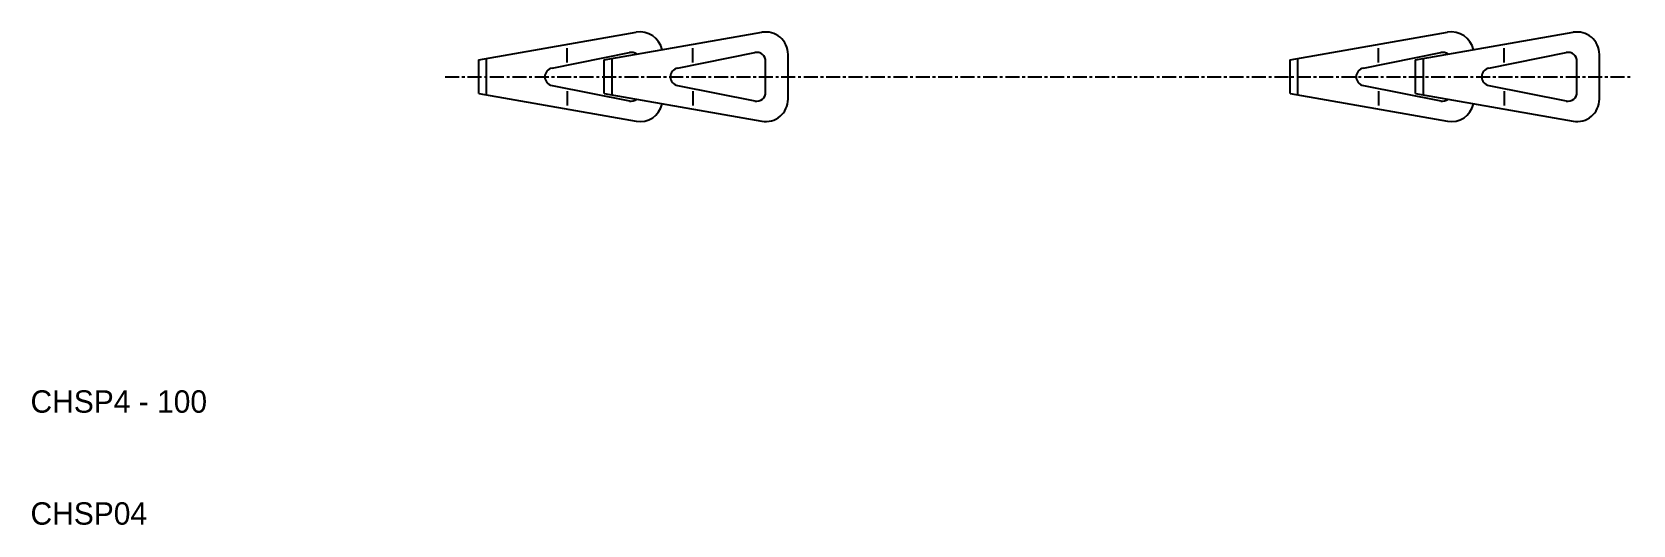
# Model space of a CAD drawing. Extents: x 10 to 153, y 10 to 54.
import ezdxf

# ---------------------------------------------------------------- set-up
doc = ezdxf.new("R2010")
doc.units = 0
doc.linetypes.add('CENTER', pattern=[2, 1.25, -0.25, 0.25, -0.25])
doc.layers.get('0').update_dxf_attribs({"linetype": 'CONTINUOUS'})
doc.layers.add('CENTER', color=1, linetype='CENTER')

msp = doc.modelspace()

# ---------------------------------------------------------------- linework, layer by layer
at = {"color": 7, "linetype": 'CONTINUOUS'}
for p, q in [((50, 51.5), (64.05, 53.97)), ((61.2, 51.5), (75.25, 53.97)), ((122.4, 51.5), (136.45, 53.97)), ((133.6, 51.5), (147.65, 53.97)), ((50, 48.5), (50, 51.5)), ((50.7, 48.38), (50.7, 51.62)), ((56.54, 50.78), (63.44, 52.16)), ((57.9, 51.29), (57.9, 52.57)), ((61.2, 48.5), (61.2, 51.5)), ((61.9, 48.38), (61.9, 51.62)), ((67.74, 50.78), (74.64, 52.16)), ((69.1, 51.29), (69.1, 52.57)), ((77.6, 48), (77.6, 52)), ((122.4, 48.5), (122.4, 51.5)), ((123.1, 48.38), (123.1, 51.62)), ((128.94, 50.78), (135.84, 52.16)), ((130.3, 51.29), (130.3, 52.57)), ((133.6, 48.5), (133.6, 51.5)), ((134.3, 48.38), (134.3, 51.62)), ((140.14, 50.78), (147.04, 52.16)), ((141.5, 51.29), (141.5, 52.57)), ((150, 48), (150, 52)), ((75.6, 48.62), (75.6, 51.38)), ((148, 48.62), (148, 51.38)), ((56.54, 49.22), (63.44, 47.84)), ((57.9, 48.71), (57.9, 47.43)), ((67.74, 49.22), (74.64, 47.84)), ((69.1, 48.71), (69.1, 47.43)), ((128.94, 49.22), (135.84, 47.84)), ((130.3, 48.71), (130.3, 47.43)), ((140.14, 49.22), (147.04, 47.84)), ((141.5, 48.71), (141.5, 47.43)), ((50, 48.5), (64.05, 46.03)), ((61.2, 48.5), (75.25, 46.03)), ((122.4, 48.5), (136.45, 46.03)), ((133.6, 48.5), (147.65, 46.03))]:
    msp.add_line(p, q, dxfattribs=at)
for centre, radius, start, end in [((64.4, 52), 2, 11.7273, 99.9674), ((75.6, 52), 2, 0, 99.9674), ((136.8, 52), 2, 11.7273, 99.9674), ((148, 52), 2, 0, 99.9674), ((63.6, 51.38), 0.8, 51.8209, 101.3084), ((74.8, 51.38), 0.8, 0, 101.3084), ((136, 51.38), 0.8, 51.8209, 101.3084), ((147.2, 51.38), 0.8, 0, 101.3084), ((56.7, 50), 0.8, 101.3084, 258.6916), ((67.9, 50), 0.8, 101.3084, 258.6916), ((129.1, 50), 0.8, 101.3084, 258.6916), ((140.3, 50), 0.8, 101.3084, 258.6916), ((74.8, 48.62), 0.8, 258.6916, 0), ((147.2, 48.62), 0.8, 258.6916, 0), ((63.6, 48.62), 0.8, 258.6916, 308.1791), ((64.4, 48), 2, 260.0326, 348.2727), ((75.6, 48), 2, 260.0326, 0), ((136, 48.62), 0.8, 258.6916, 308.1791), ((136.8, 48), 2, 260.0326, 348.2727), ((148, 48), 2, 260.0326, 0)]:
    msp.add_arc(centre, radius, start, end, dxfattribs=at)
at = {"layer": 'CENTER', "color": 1, "linetype": 'CENTER'}
msp.add_line((47, 50), (153, 50), dxfattribs=at)

# ---------------------------------------------------------------- texts
at = {"color": 7, "linetype": 'CONTINUOUS'}
for s, p in [('CHSP4 - 100', (10, 20)), ('CHSP04', (10, 10))]:
    msp.add_text(s, height=2, dxfattribs=at).set_placement(p)

doc.saveas('drawing.dxf')
